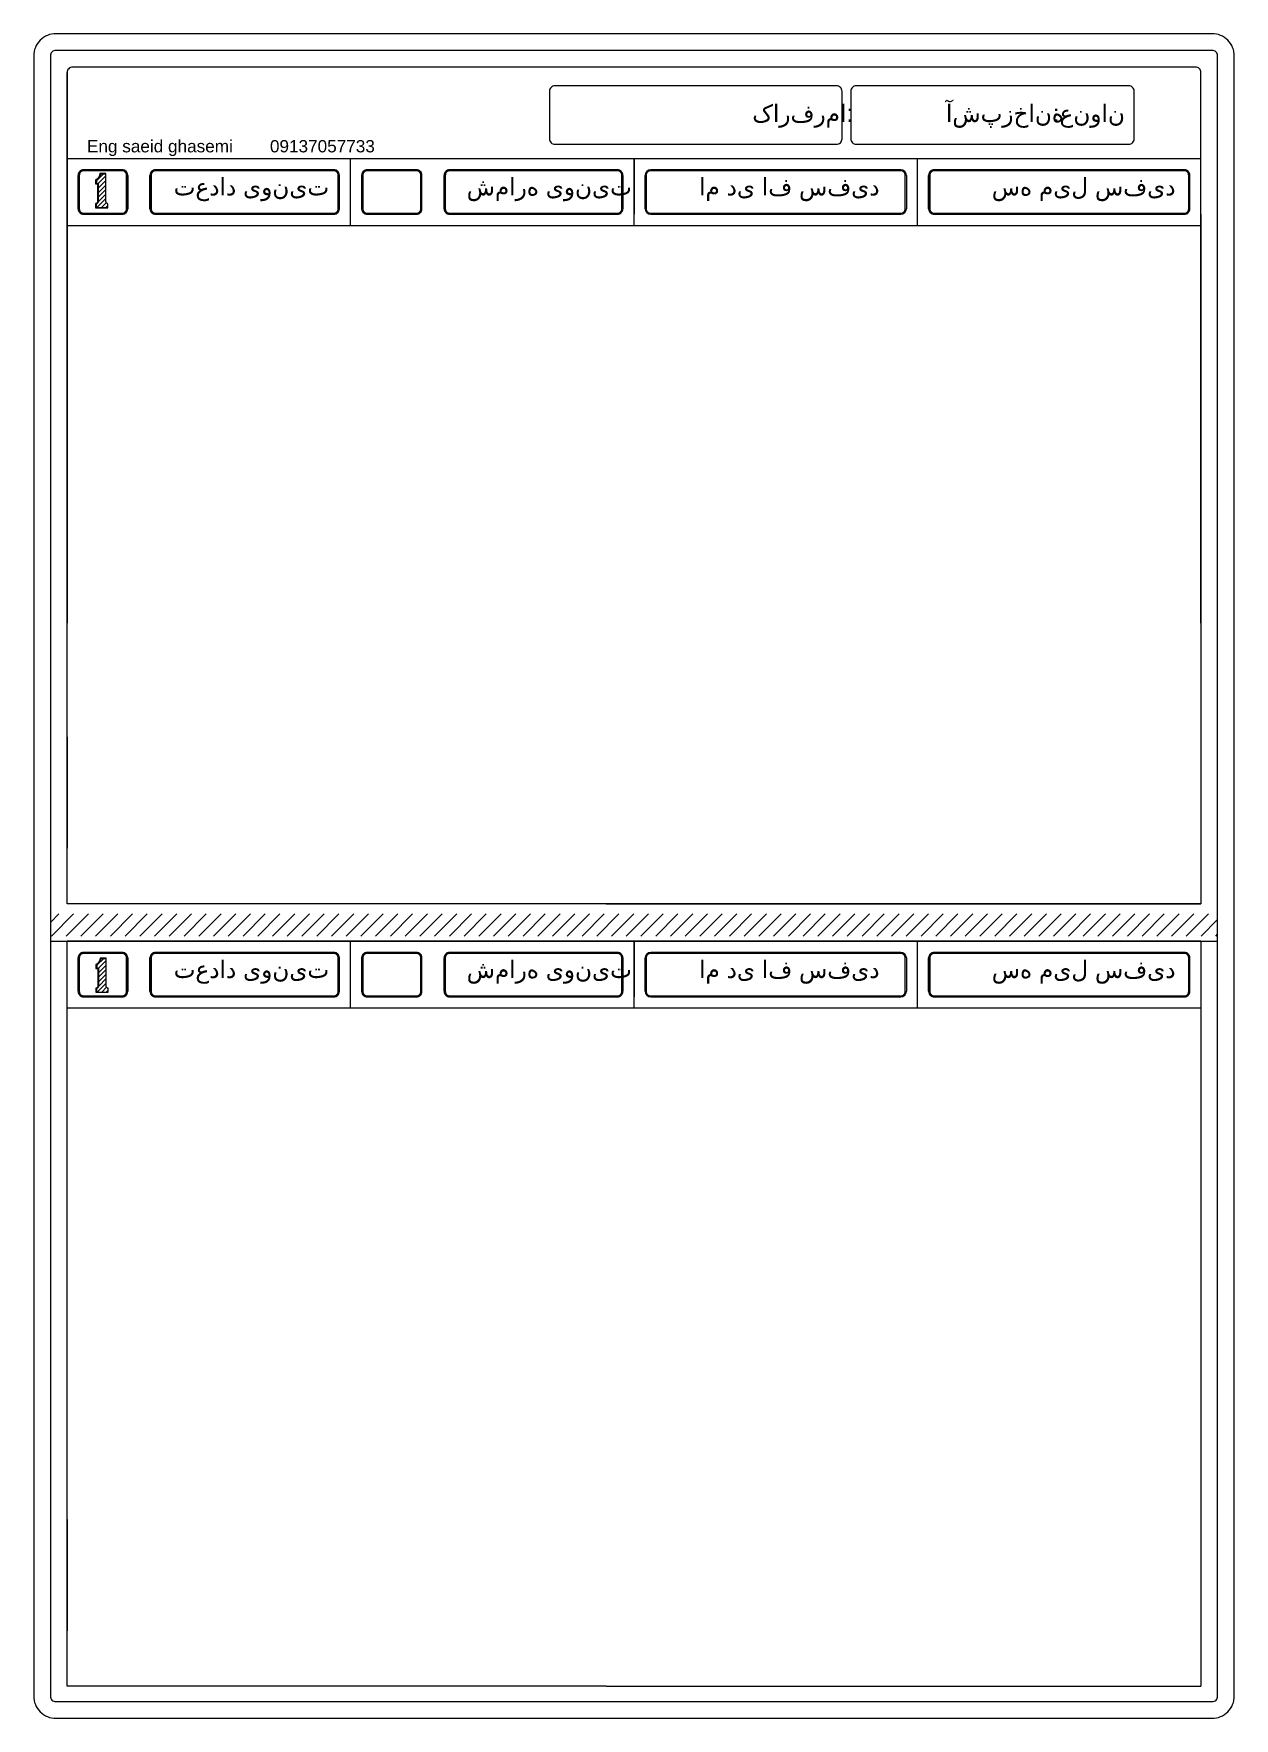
# Model space of a CAD drawing. Header units: inches. Extents: x 352 to 11605, y -941 to 2503.
# Drawn here: x 10075 to 10507, y 339 to 945 of the extents above; entities that cross this region are included whole.
import ezdxf

# ---------------------------------------------------------------- set-up
doc = ezdxf.new("R2010")
doc.units = ezdxf.units.IN
doc.header["$MEASUREMENT"] = 0
doc.styles.get("Standard").update_dxf_attribs({"font": 'arial.ttf'})

msp = doc.modelspace()

# ---------------------------------------------------------------- hatches: boundary and pattern name
at = {"lineweight": 20}
h = msp.add_hatch(dxfattribs=at)
h.set_pattern_fill('ANSI31', color=256, scale=9.218651)
h.set_pattern_definition([(45, (9351.996, 1433.4812), (-0.8148213, 0.8148213), [])])
h.paths.add_polyline_path([(10101.76, 883.73), (10101.67, 883.77), (10101.59, 883.83), (10101.51, 883.89), (10101.44, 883.96), (10101.38, 884.04), (10101.33, 884.13), (10101.29, 884.22), (10101.26, 884.31), (10101.24, 884.41), (10101.23, 884.51), (10101.23, 894.44), (10099.37, 894.44), (10099.34, 894.21), (10099.3, 893.98), (10099.23, 893.75), (10099.14, 893.54), (10099.04, 893.33), (10098.92, 893.13), (10098.78, 892.94), (10098.62, 892.77), (10098.45, 892.61), (10098.27, 892.46), (10098.07, 892.33), (10097.87, 892.22), (10097.87, 890.82), (10098.27, 890.82), (10098.58, 890.79), (10098.58, 884.55), (10098.57, 884.46), (10098.55, 884.36), (10098.51, 884.27), (10098.47, 884.18), (10098.42, 884.1), (10098.36, 884.02), (10098.29, 883.95), (10098.22, 883.89), (10098.14, 883.83), (10098.05, 883.79), (10097.96, 883.75), (10097.87, 883.73), (10097.87, 882.3), (10101.96, 882.3), (10101.96, 883.68), (10101.86, 883.7)])
h = msp.add_hatch(dxfattribs=at)
h.set_pattern_fill('ANSI31', color=256, scale=30)
h.set_pattern_definition([(45, (7879.038, 332.1417), (-2.6516504, 2.6516504), [])])
h.paths.add_polyline_path([(10501.26, 628.24), (10081.26, 628.24), (10081.26, 620.24), (10501.26, 620.24)])
h = msp.add_hatch(dxfattribs=at)
h.set_pattern_fill('ANSI31', color=256, scale=9.218651)
h.set_pattern_definition([(45, (9352.1006, 1151.2657), (-0.8148213, 0.8148213), [])])
h.paths.add_polyline_path([(10101.87, 601.52), (10101.78, 601.56), (10101.69, 601.61), (10101.61, 601.67), (10101.54, 601.75), (10101.48, 601.83), (10101.43, 601.91), (10101.39, 602), (10101.36, 602.1), (10101.34, 602.2), (10101.34, 602.3), (10101.34, 612.22), (10099.48, 612.22), (10099.45, 611.99), (10099.4, 611.76), (10099.33, 611.54), (10099.25, 611.32), (10099.14, 611.11), (10099.02, 610.91), (10098.88, 610.73), (10098.73, 610.55), (10098.56, 610.39), (10098.37, 610.25), (10098.18, 610.12), (10097.97, 610.01), (10097.97, 608.6), (10098.38, 608.6), (10098.69, 608.58), (10098.69, 602.34), (10098.67, 602.24), (10098.65, 602.15), (10098.62, 602.05), (10098.58, 601.97), (10098.53, 601.88), (10098.47, 601.81), (10098.4, 601.74), (10098.32, 601.67), (10098.24, 601.62), (10098.16, 601.57), (10098.07, 601.54), (10097.97, 601.51), (10097.97, 600.08), (10102.06, 600.08), (10102.06, 601.46), (10101.96, 601.48)])

# ---------------------------------------------------------------- linework, layer by layer
for p, q in [((10087.26, 631.89), (10087.26, 930.85)), ((10495.26, 899.89), (10087.26, 899.89)), ((10087.26, 720.9), (10087.26, 899.89)), ((10189.26, 875.89), (10189.26, 899.89)), ((10291.26, 875.89), (10291.26, 899.89)), ((10291.26, 899.89), (10291.26, 879.89)), ((10393.26, 875.89), (10393.26, 899.89)), ((10091.26, 881.89), (10091.26, 893.89)), ((10107.1, 895.89), (10093.26, 895.89)), ((10097.87, 892.22), (10097.87, 890.82)), ((10109.1, 893.89), (10109.1, 881.89)), ((10117.1, 881.89), (10117.1, 893.89)), ((10183.26, 895.89), (10119.1, 895.89)), ((10185.26, 881.89), (10185.26, 893.89)), ((10193.26, 893.89), (10193.26, 881.89)), ((10212.96, 895.89), (10195.26, 895.89)), ((10214.96, 881.89), (10214.96, 893.89)), ((10222.96, 881.89), (10222.96, 893.89)), ((10285.26, 895.89), (10224.96, 895.89)), ((10287.26, 893.89), (10287.26, 881.89)), ((10295.26, 881.89), (10295.26, 893.89)), ((10387.26, 895.89), (10297.26, 895.89)), ((10389.26, 893.89), (10389.26, 881.89)), ((10397.26, 881.89), (10397.26, 893.89)), ((10489.26, 895.89), (10399.26, 895.89)), ((10491.26, 881.89), (10491.26, 893.89)), ((10093.26, 879.89), (10107.1, 879.89)), ((10097.87, 882.3), (10101.96, 882.3)), ((10183.26, 879.89), (10119.1, 879.89)), ((10195.26, 879.89), (10212.96, 879.89)), ((10285.26, 879.89), (10224.96, 879.89)), ((10297.26, 879.89), (10387.26, 879.89)), ((10399.26, 879.89), (10489.26, 879.89)), ((10495.26, 879.89), (10495.26, 631.89)), ((10087.26, 875.89), (10495.26, 875.89)), ((10087.26, 691.89), (10087.26, 651.89)), ((10281.26, 631.89), (10087.26, 631.89)), ((10281.26, 631.89), (10393.26, 631.89)), ((10281.26, 631.89), (10495.26, 631.89)), ((10081.26, 618.37), (10501.26, 618.37)), ((10495.26, 618.37), (10087.26, 618.37)), ((10087.26, 350.37), (10087.26, 618.37)), ((10189.26, 594.37), (10189.26, 618.37)), ((10291.26, 594.37), (10291.26, 618.37)), ((10291.26, 618.37), (10291.26, 598.37)), ((10393.26, 594.37), (10393.26, 618.37)), ((10495.26, 618.37), (10495.26, 350.37)), ((10091.26, 600.37), (10091.26, 612.37)), ((10107.1, 614.37), (10093.26, 614.37)), ((10109.1, 612.37), (10109.1, 600.37)), ((10117.1, 600.37), (10117.1, 612.37)), ((10183.26, 614.37), (10119.1, 614.37)), ((10185.26, 600.37), (10185.26, 612.37)), ((10193.26, 612.37), (10193.26, 600.37)), ((10212.96, 614.37), (10195.26, 614.37)), ((10214.96, 600.37), (10214.96, 612.37)), ((10222.96, 600.37), (10222.96, 612.37)), ((10285.26, 614.37), (10224.96, 614.37)), ((10287.26, 612.37), (10287.26, 600.37)), ((10295.26, 600.37), (10295.26, 612.37)), ((10387.26, 614.37), (10297.26, 614.37)), ((10389.26, 612.37), (10389.26, 600.37)), ((10397.26, 600.37), (10397.26, 612.37)), ((10489.26, 614.37), (10399.26, 614.37)), ((10491.26, 600.37), (10491.26, 612.37)), ((10097.97, 610.01), (10097.97, 608.6)), ((10097.97, 600.08), (10102.06, 600.08)), ((10087.26, 594.37), (10495.26, 594.37)), ((10093.26, 598.37), (10107.1, 598.37)), ((10183.26, 598.37), (10119.1, 598.37)), ((10195.26, 598.37), (10212.96, 598.37)), ((10285.26, 598.37), (10224.96, 598.37)), ((10297.26, 598.37), (10387.26, 598.37)), ((10399.26, 598.37), (10489.26, 598.37)), ((10087.26, 410.37), (10087.26, 370.37)), ((10281.26, 350.37), (10087.26, 350.37)), ((10281.26, 350.37), (10393.26, 350.37)), ((10281.26, 350.37), (10495.26, 350.37))]:
    msp.add_line(p, q, dxfattribs=at)
for points in [[(10083.26, 338.85), (10499.26, 338.85, 0.414214), (10507.26, 346.85), (10507.26, 936.85, 0.414214), (10499.26, 944.85), (10083.26, 944.85, 0.414214), (10075.26, 936.85), (10075.26, 346.85, 0.414214)], [(10083.26, 344.85), (10499.26, 344.85, 0.414214), (10501.26, 346.85), (10501.26, 936.85, 0.414214), (10499.26, 938.85), (10083.26, 938.85, 0.414214), (10081.26, 936.85), (10081.26, 346.85, 0.414214)], [(10366.11, 924.1, 0.414214), (10364.11, 926.1), (10262.86, 926.1, 0.414214), (10260.86, 924.1), (10260.86, 907.06, 0.414214), (10262.86, 905.06), (10364.11, 905.06, 0.414214), (10366.11, 907.06)], [(10371.24, 905.06), (10469.24, 905.06, 0.414214), (10471.24, 907.06), (10471.24, 924.1, 0.414214), (10469.24, 926.1), (10371.24, 926.1, 0.414214), (10369.24, 924.1), (10369.24, 907.06, 0.414214)], [(10471.24, 924.1, 0.414214), (10469.24, 926.1), (10371.24, 926.1, 0.414214), (10369.24, 924.1), (10369.24, 907.06, 0.414214), (10371.24, 905.06), (10469.24, 905.06, 0.414214), (10471.24, 907.06)], [(10109.1, 893.89, 0.414214), (10107.1, 895.89), (10093.26, 895.89, 0.414214), (10091.26, 893.89), (10091.26, 881.89, 0.414214), (10093.26, 879.89), (10107.1, 879.89, 0.414214), (10109.1, 881.89)], [(10108.7, 893.89, 0.414214), (10107.1, 895.49), (10093.26, 895.49, 0.414214), (10091.66, 893.89), (10091.66, 881.89, 0.414214), (10093.26, 880.29), (10107.1, 880.29, 0.414214), (10108.7, 881.89)], [(10185.26, 893.89, 0.414214), (10183.26, 895.89), (10119.1, 895.89, 0.414214), (10117.1, 893.89), (10117.1, 881.89, 0.414214), (10119.1, 879.89), (10183.26, 879.89, 0.414214), (10185.26, 881.89)], [(10184.86, 893.89, 0.414214), (10183.26, 895.49), (10119.1, 895.49, 0.414214), (10117.5, 893.89), (10117.5, 881.89, 0.414214), (10119.1, 880.29), (10183.26, 880.29, 0.414214), (10184.86, 881.89)], [(10214.96, 893.89, 0.414214), (10212.96, 895.89), (10195.26, 895.89, 0.414214), (10193.26, 893.89), (10193.26, 881.89, 0.414214), (10195.26, 879.89), (10212.96, 879.89, 0.414214), (10214.96, 881.89)], [(10214.56, 893.89, 0.414214), (10212.96, 895.49), (10195.26, 895.49, 0.414214), (10193.66, 893.89), (10193.66, 881.89, 0.414214), (10195.26, 880.29), (10212.96, 880.29, 0.414214), (10214.56, 881.89)], [(10287.26, 893.89, 0.414214), (10285.26, 895.89), (10224.96, 895.89, 0.414214), (10222.96, 893.89), (10222.96, 881.89, 0.414214), (10224.96, 879.89), (10285.26, 879.89, 0.414214), (10287.26, 881.89)], [(10286.86, 893.89, 0.414214), (10285.26, 895.49), (10224.96, 895.49, 0.414214), (10223.36, 893.89), (10223.36, 881.89, 0.414214), (10224.96, 880.29), (10285.26, 880.29, 0.414214), (10286.86, 881.89)], [(10388.86, 893.89, 0.414214), (10387.26, 895.49), (10297.26, 895.49, 0.414214), (10295.66, 893.89), (10295.66, 881.89, 0.414214), (10297.26, 880.29), (10387.26, 880.29, 0.414214), (10388.86, 881.89)], [(10491.26, 893.89, 0.414214), (10489.26, 895.89), (10399.26, 895.89, 0.414214), (10397.26, 893.89), (10397.26, 881.89, 0.414214), (10399.26, 879.89), (10489.26, 879.89, 0.414214), (10491.26, 881.89)], [(10490.86, 893.89, 0.414214), (10489.26, 895.49), (10399.26, 895.49, 0.414214), (10397.66, 893.89), (10397.66, 881.89, 0.414214), (10399.26, 880.29), (10489.26, 880.29, 0.414214), (10490.86, 881.89)], [(10109.1, 612.37, 0.414214), (10107.1, 614.37), (10093.26, 614.37, 0.414214), (10091.26, 612.37), (10091.26, 600.37, 0.414214), (10093.26, 598.37), (10107.1, 598.37, 0.414214), (10109.1, 600.37)], [(10108.7, 612.37, 0.414214), (10107.1, 613.97), (10093.26, 613.97, 0.414214), (10091.66, 612.37), (10091.66, 600.37, 0.414214), (10093.26, 598.77), (10107.1, 598.77, 0.414214), (10108.7, 600.37)], [(10185.26, 612.37, 0.414214), (10183.26, 614.37), (10119.1, 614.37, 0.414214), (10117.1, 612.37), (10117.1, 600.37, 0.414214), (10119.1, 598.37), (10183.26, 598.37, 0.414214), (10185.26, 600.37)], [(10184.86, 612.37, 0.414214), (10183.26, 613.97), (10119.1, 613.97, 0.414214), (10117.5, 612.37), (10117.5, 600.37, 0.414214), (10119.1, 598.77), (10183.26, 598.77, 0.414214), (10184.86, 600.37)], [(10214.96, 612.37, 0.414214), (10212.96, 614.37), (10195.26, 614.37, 0.414214), (10193.26, 612.37), (10193.26, 600.37, 0.414214), (10195.26, 598.37), (10212.96, 598.37, 0.414214), (10214.96, 600.37)], [(10214.56, 612.37, 0.414214), (10212.96, 613.97), (10195.26, 613.97, 0.414214), (10193.66, 612.37), (10193.66, 600.37, 0.414214), (10195.26, 598.77), (10212.96, 598.77, 0.414214), (10214.56, 600.37)], [(10287.26, 612.37, 0.414214), (10285.26, 614.37), (10224.96, 614.37, 0.414214), (10222.96, 612.37), (10222.96, 600.37, 0.414214), (10224.96, 598.37), (10285.26, 598.37, 0.414214), (10287.26, 600.37)], [(10286.86, 612.37, 0.414214), (10285.26, 613.97), (10224.96, 613.97, 0.414214), (10223.36, 612.37), (10223.36, 600.37, 0.414214), (10224.96, 598.77), (10285.26, 598.77, 0.414214), (10286.86, 600.37)], [(10388.86, 612.37, 0.414214), (10387.26, 613.97), (10297.26, 613.97, 0.414214), (10295.66, 612.37), (10295.66, 600.37, 0.414214), (10297.26, 598.77), (10387.26, 598.77, 0.414214), (10388.86, 600.37)], [(10491.26, 612.37, 0.414214), (10489.26, 614.37), (10399.26, 614.37, 0.414214), (10397.26, 612.37), (10397.26, 600.37, 0.414214), (10399.26, 598.37), (10489.26, 598.37, 0.414214), (10491.26, 600.37)], [(10490.86, 612.37, 0.414214), (10489.26, 613.97), (10399.26, 613.97, 0.414214), (10397.66, 612.37), (10397.66, 600.37, 0.414214), (10399.26, 598.77), (10489.26, 598.77, 0.414214), (10490.86, 600.37)]]:
    msp.add_lwpolyline(points, format="xyb", close=True, dxfattribs=at)
for points in [[(10495.26, 732.83), (10495.26, 930.85, 0.414214), (10493.26, 932.85), (10089.26, 932.85, 0.414214), (10087.26, 930.85), (10087.26, 732.83)], [(10366.11, 924.1, 0.414214), (10364.11, 926.1), (10262.86, 926.1, 0.414214), (10260.86, 924.1), (10260.86, 907.06, 0.414214), (10262.86, 905.06), (10364.11, 905.06, 0.414214), (10366.11, 907.06), (10366.11, 924.1)]]:
    msp.add_lwpolyline(points, format="xyb", dxfattribs=at)
for points in [[(10097.55, 882.24), (10101.96, 882.24), (10101.96, 882.3), (10101.96, 883.68), (10101.86, 883.7), (10101.76, 883.73), (10101.67, 883.77), (10101.59, 883.83), (10101.51, 883.89), (10101.44, 883.96), (10101.38, 884.04), (10101.33, 884.13), (10101.29, 884.22), (10101.26, 884.31), (10101.24, 884.41), (10101.23, 884.51), (10101.23, 894.44), (10101.23, 894.5), (10099.07, 894.5), (10099.04, 894.26), (10098.99, 894.03), (10098.93, 893.81), (10098.84, 893.59), (10098.73, 893.38), (10098.61, 893.17), (10098.47, 892.99), (10098.31, 892.81), (10098.14, 892.65), (10097.96, 892.5), (10097.76, 892.37), (10097.55, 892.26), (10097.55, 890.82), (10097.87, 890.82), (10098.27, 890.82), (10098.27, 884.51), (10098.26, 884.42), (10098.24, 884.32), (10098.2, 884.23), (10098.16, 884.14), (10098.11, 884.06), (10098.05, 883.98), (10097.98, 883.91), (10097.91, 883.84), (10097.83, 883.79), (10097.74, 883.74), (10097.65, 883.71), (10097.55, 883.68), (10097.55, 882.24), (10097.87, 882.3), (10097.87, 883.73), (10097.96, 883.75), (10098.05, 883.79), (10098.14, 883.83), (10098.22, 883.89), (10098.29, 883.95), (10098.36, 884.02), (10098.42, 884.1), (10098.47, 884.18), (10098.51, 884.27), (10098.55, 884.36), (10098.57, 884.46), (10098.58, 884.55), (10098.58, 890.79), (10098.27, 890.82)], [(10097.55, 892.26), (10097.87, 892.22), (10098.07, 892.33), (10098.27, 892.46), (10098.45, 892.61), (10098.62, 892.77), (10098.78, 892.94), (10098.92, 893.13), (10099.04, 893.33), (10099.14, 893.54), (10099.23, 893.75), (10099.3, 893.98), (10099.34, 894.21), (10099.37, 894.44)], [(10099.07, 894.5), (10099.37, 894.44), (10101.23, 894.44)], [(10097.66, 600.02), (10102.06, 600.02), (10102.06, 600.08), (10102.06, 601.46), (10101.96, 601.48), (10101.87, 601.52), (10101.78, 601.56), (10101.69, 601.61), (10101.61, 601.67), (10101.54, 601.75), (10101.48, 601.83), (10101.43, 601.91), (10101.39, 602), (10101.36, 602.1), (10101.34, 602.2), (10101.34, 602.3), (10101.34, 612.22), (10101.34, 612.28), (10099.18, 612.28), (10099.15, 612.05), (10099.1, 611.82), (10099.03, 611.59), (10098.94, 611.37), (10098.84, 611.16), (10098.71, 610.96), (10098.57, 610.77), (10098.42, 610.59), (10098.25, 610.43), (10098.06, 610.28), (10097.86, 610.15), (10097.66, 610.04), (10097.66, 608.6), (10097.97, 608.6), (10098.38, 608.6), (10098.38, 602.3), (10098.37, 602.2), (10098.34, 602.1), (10098.31, 602.01), (10098.27, 601.92), (10098.21, 601.84), (10098.15, 601.76), (10098.09, 601.69), (10098.01, 601.63), (10097.93, 601.57), (10097.84, 601.53), (10097.75, 601.49), (10097.66, 601.46), (10097.66, 600.02), (10097.97, 600.08), (10097.97, 601.51), (10098.07, 601.54), (10098.16, 601.57), (10098.24, 601.62), (10098.32, 601.67), (10098.4, 601.74), (10098.47, 601.81), (10098.53, 601.88), (10098.58, 601.97), (10098.62, 602.05), (10098.65, 602.15), (10098.67, 602.24), (10098.69, 602.34), (10098.69, 608.58), (10098.38, 608.6)], [(10097.66, 610.04), (10097.97, 610.01), (10098.18, 610.12), (10098.37, 610.25), (10098.56, 610.39), (10098.73, 610.55), (10098.88, 610.73), (10099.02, 610.91), (10099.14, 611.11), (10099.25, 611.32), (10099.33, 611.54), (10099.4, 611.76), (10099.45, 611.99), (10099.48, 612.22)], [(10099.18, 612.28), (10099.48, 612.22), (10101.34, 612.22)]]:
    msp.add_lwpolyline(points, dxfattribs=at)
msp.add_lwpolyline([(10087.26, 875.89), (10495.26, 875.89), (10495.26, 631.89), (10087.26, 631.89)], close=True, dxfattribs=at)
for centre, start, end in [((10093.26, 893.89), 90, 180), ((10107.1, 893.89), 0, 90), ((10119.1, 893.89), 90, 180), ((10183.26, 893.89), 0, 90), ((10195.26, 893.89), 90, 180), ((10212.96, 893.89), 0, 90), ((10224.96, 893.89), 90, 180), ((10285.26, 893.89), 0, 90), ((10297.26, 893.89), 90, 180), ((10387.26, 893.89), 0, 90), ((10399.26, 893.89), 90, 180), ((10489.26, 893.89), 0, 90), ((10093.26, 881.89), 180, 270), ((10107.1, 881.89), 270, 0), ((10119.1, 881.89), 180, 270), ((10183.26, 881.89), 270, 0), ((10195.26, 881.89), 180, 270), ((10212.96, 881.89), 270, 0), ((10224.96, 881.89), 180, 270), ((10285.26, 881.89), 270, 0), ((10297.26, 881.89), 180, 270), ((10387.26, 881.89), 270, 0), ((10399.26, 881.89), 180, 270), ((10489.26, 881.89), 270, 0), ((10093.26, 612.37), 90, 180), ((10107.1, 612.37), 0, 90), ((10119.1, 612.37), 90, 180), ((10183.26, 612.37), 0, 90), ((10195.26, 612.37), 90, 180), ((10212.96, 612.37), 0, 90), ((10224.96, 612.37), 90, 180), ((10285.26, 612.37), 0, 90), ((10297.26, 612.37), 90, 180), ((10387.26, 612.37), 0, 90), ((10399.26, 612.37), 90, 180), ((10489.26, 612.37), 0, 90), ((10093.26, 600.37), 180, 270), ((10107.1, 600.37), 270, 0), ((10119.1, 600.37), 180, 270), ((10183.26, 600.37), 270, 0), ((10195.26, 600.37), 180, 270), ((10212.96, 600.37), 270, 0), ((10224.96, 600.37), 180, 270), ((10285.26, 600.37), 270, 0), ((10297.26, 600.37), 180, 270), ((10387.26, 600.37), 270, 0), ((10399.26, 600.37), 180, 270), ((10489.26, 600.37), 270, 0)]:
    msp.add_arc(centre, 2, start, end, dxfattribs=at)

# ---------------------------------------------------------------- texts
at = {"lineweight": 20, "attachment_point": 1}
for s, width, insert, char_height in [('آشپزخانه', 27.9316, (10403.5, 919.39), 6.311), ('{\\fArial|b0|i0|c178|p34;کارفرما:}', 0.2338, (10333.8, 919.39), 6.3113), (':عنوان', 27.9316, (10441.93, 919.39), 6.311), ('{\\fArial|b0|i0|c178|p34;Eng saeid ghasemi}', 79.2452, (10094.43, 906.58), 4.4179), ('{\\fArial|b0|i0|c178|p34;09137057733 }', 65.4498, (10160.26, 906.58), 4.4179), ('{\\fArial|b0|i0|c178|p34;تعداد یونیت}', 65.4498, (10125.63, 893), 6.3113), ('{\\fArial|b0|i0|c178|p34;شماره یونیت}', 65.4498, (10231.06, 893), 6.3113), ('{\\fArial|b0|i0|c178|p34;ام دی اف سفید}', 65.4498, (10314.67, 893), 6.3113), ('{\\fArial|b0|i0|c178|p34;سه میل سفید}', 65.4498, (10420, 893), 6.3113), ('{\\fArial|b0|i0|c178|p34;تعداد یونیت}', 65.4498, (10125.63, 611.48), 6.3113), ('{\\fArial|b0|i0|c178|p34;شماره یونیت}', 65.4498, (10231.06, 611.48), 6.3113), ('{\\fArial|b0|i0|c178|p34;ام دی اف سفید}', 65.4498, (10314.67, 611.48), 6.3113), ('{\\fArial|b0|i0|c178|p34;سه میل سفید}', 65.4498, (10420, 611.48), 6.3113)]:
    msp.add_mtext_dynamic_manual_height_columns(s, width=width, gutter_width=164.79, heights=[0], dxfattribs=dict(at, insert=insert, char_height=char_height))

doc.saveas('drawing.dxf')
